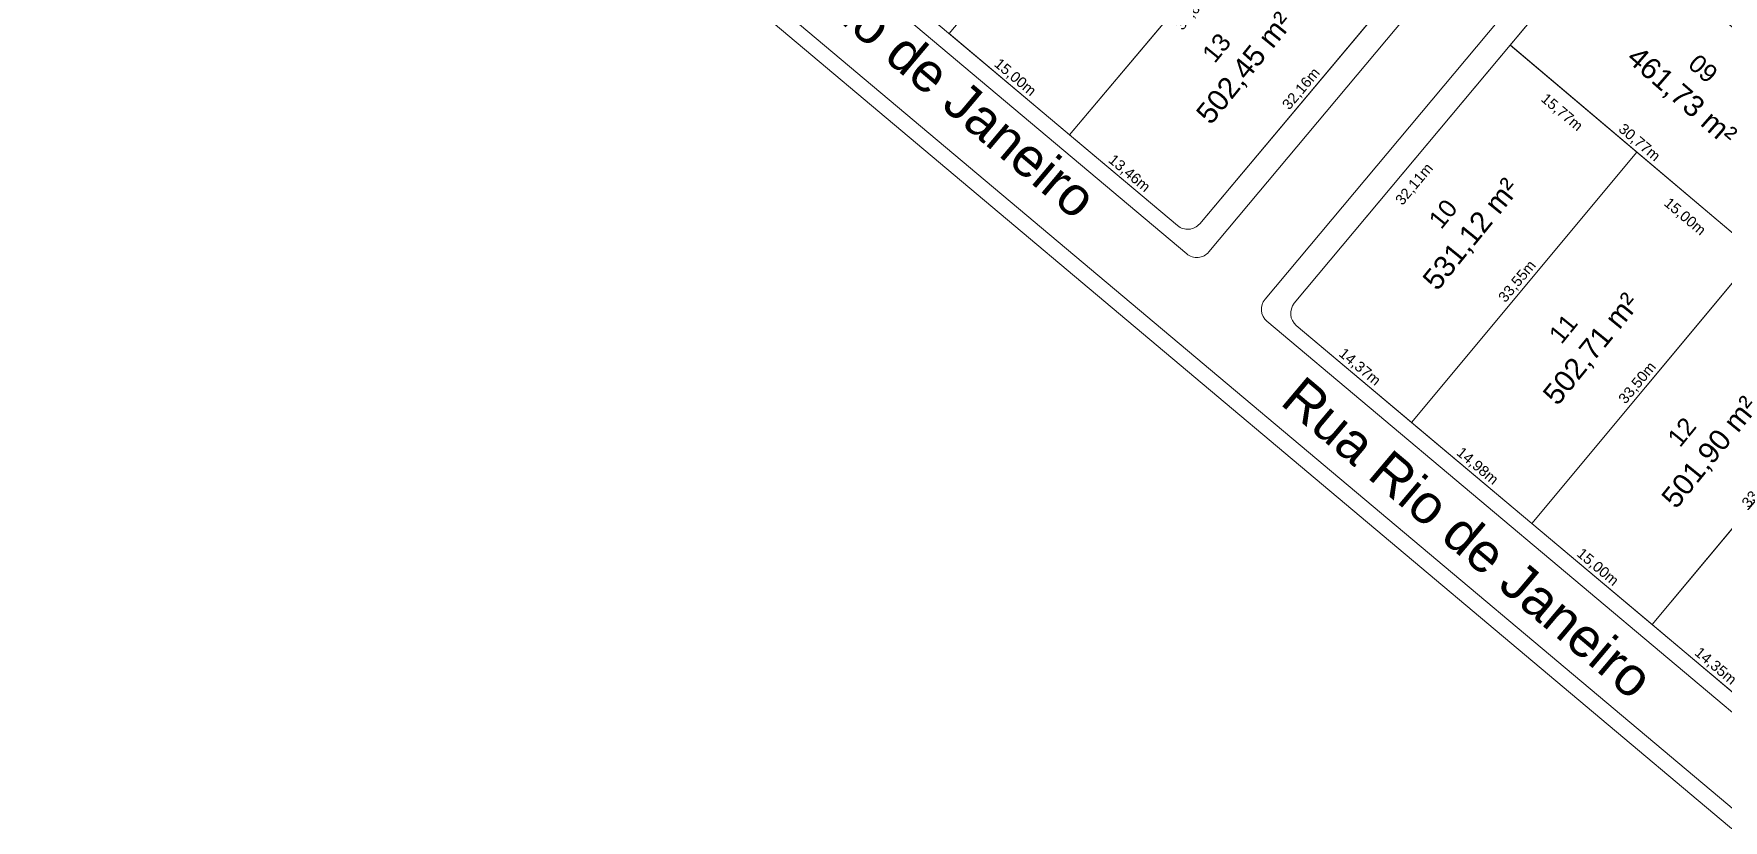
# Model space of a CAD drawing. Header units: metres. Extents: x 3808 to 8215, y 2374 to 6187.
# Drawn here: x 4615 to 4776.2, y 3088.4 to 3163.4 of the extents above; entities that cross this region are included whole.
import ezdxf

# ---------------------------------------------------------------- set-up
doc = ezdxf.new("R2010")
doc.units = ezdxf.units.M
for name, color, linetype in [('Areas Lotes', 1, 'Continuous'), ('Calçada', 8, 'Continuous'), ('COTAS', 7, 'Continuous'), ('Lote', 7, 'Continuous'), ('Nome das Ruas', 7, 'Continuous'), ('Nº Lote', 7, 'Continuous'), ('quadras', 7, 'Continuous')]:
    doc.layers.add(name, color=color, linetype=linetype)
doc.styles.add('Arial', font='arial.ttf')
doc.dimstyles.new('Copy(2) of ISO-25', dxfattribs={"dimtxt": 1, "dimasz": 2.5, "dimexe": 1.25, "dimexo": 0.625, "dimgap": 0.2, "dimtad": 1, "dimtoh": 1, "dimlfac": 1, "dimzin": 1, "dimtxsty": 'Arial', "dimblk": 'NONE', "dimcen": 0, "dimse1": 1, "dimse2": 1, "dimsd1": 1, "dimsd2": 1, "dimclrt": 256, "dimaunit": 1, "dimadec": 3, "dimazin": 0, "dimtfac": 1, "dimtmove": 0, "dimatfit": 3, "dimldrblk": 'NONE', "dimfxl": 1, "dimtolj": 1, "dimtzin": 0, "dimarcsym": 0})

# ---------------------------------------------------------------- blocks, each defined once
blk = doc.blocks.new('*D2949')
at = {"layer": 'Defpoints', "color": 0, "linetype": 'Continuous', "transparency": 16777216}
for p in [(4765.52, 3173.84), (4767.36, 3172.29), (4755.89, 3162.33)]:
    blk.add_point(p, dxfattribs=at)
at = {"layer": 'COTAS', "linetype": 'Continuous', "lineweight": 5, "transparency": 16777216, "insert": (4761.93, 3167.06), "char_height": 1, "attachment_point": 5, "rotation": 50.0511, "style": 'Arial'}
blk.add_mtext('\\A1;15,00m', dxfattribs=at)
blk = doc.blocks.new('_None')
blk = doc.blocks.new('*D2965')
at = {"layer": 'Defpoints', "color": 0, "linetype": 'Continuous', "transparency": 16777216}
for p in [(4755.89, 3162.33), (4779.38, 3142.44), (4779.38, 3142.44)]:
    blk.add_point(p, dxfattribs=at)
at = {"layer": 'COTAS', "linetype": 'Continuous', "lineweight": 5, "transparency": 16777216, "insert": (4768.15, 3153), "char_height": 1, "attachment_point": 5, "rotation": 319.741, "style": 'Arial'}
blk.add_mtext('\\A1;30,77m', dxfattribs=at)
blk = doc.blocks.new('*D2967')
at = {"layer": 'Defpoints', "color": 0, "linetype": 'Continuous', "transparency": 16777216}
for p in [(4755.89, 3162.33), (4767.93, 3152.14), (4766.26, 3150.17)]:
    blk.add_point(p, dxfattribs=at)
at = {"layer": 'COTAS', "linetype": 'Continuous', "lineweight": 5, "transparency": 16777216, "insert": (4760.76, 3155.88), "char_height": 1, "attachment_point": 5, "rotation": 319.741, "style": 'Arial'}
blk.add_mtext('\\A1;15,77m', dxfattribs=at)
blk = doc.blocks.new('*D2968')
at = {"layer": 'Defpoints', "color": 0, "linetype": 'Continuous', "transparency": 16777216}
for p in [(4767.93, 3152.14), (4779.38, 3142.44), (4777.71, 3140.48)]:
    blk.add_point(p, dxfattribs=at)
at = {"layer": 'COTAS', "linetype": 'Continuous', "lineweight": 5, "transparency": 16777216, "insert": (4772.5, 3145.93), "char_height": 1, "attachment_point": 5, "rotation": 319.741, "style": 'Arial'}
blk.add_mtext('\\A1;15,00m', dxfattribs=at)
blk = doc.blocks.new('*D2971')
at = {"layer": 'Defpoints', "color": 0, "linetype": 'Continuous', "transparency": 16777216}
for p in [(4765.52, 3173.84), (4788.98, 3153.97), (4788.98, 3153.97)]:
    blk.add_point(p, dxfattribs=at)
at = {"layer": 'COTAS', "linetype": 'Continuous', "lineweight": 5, "transparency": 16777216, "insert": (4777.76, 3164.51), "char_height": 1, "attachment_point": 5, "rotation": 319.741, "style": 'Arial'}
blk.add_mtext('\\A1;30,75m', dxfattribs=at)
blk = doc.blocks.new('*D6217')
at = {"layer": 'Defpoints', "color": 0, "linetype": 'Continuous', "transparency": 16777216}
for p in [(4735.53, 3179.55), (4737.26, 3178.09), (4713.83, 3153.78)]:
    blk.add_point(p, dxfattribs=at)
at = {"layer": 'COTAS', "linetype": 'Continuous', "lineweight": 5, "transparency": 16777216, "insert": (4725.8, 3165.72), "char_height": 1, "attachment_point": 5, "rotation": 49.9037, "style": 'Arial'}
blk.add_mtext('\\A1;33,69m', dxfattribs=at)
blk = doc.blocks.new('*D6218')
at = {"layer": 'Defpoints', "color": 0, "linetype": 'Continuous', "transparency": 16777216}
for p in [(4746.92, 3169.94), (4746.92, 3169.94), (4726.25, 3145.3)]:
    blk.add_point(p, dxfattribs=at)
at = {"layer": 'COTAS', "linetype": 'Continuous', "lineweight": 5, "transparency": 16777216, "insert": (4735.97, 3158.13), "char_height": 1, "attachment_point": 5, "rotation": 49.9981, "style": 'Arial'}
blk.add_mtext('\\A1;32,16m', dxfattribs=at)
blk = doc.blocks.new('*D6221')
at = {"layer": 'Defpoints', "color": 0, "linetype": 'Continuous', "transparency": 16777216}
for p in [(4702.35, 3163.43), (4713.83, 3153.78), (4713.83, 3153.78)]:
    blk.add_point(p, dxfattribs=at)
at = {"layer": 'COTAS', "linetype": 'Continuous', "lineweight": 5, "transparency": 16777216, "insert": (4708.61, 3159.22), "char_height": 1, "attachment_point": 5, "rotation": 319.9483, "style": 'Arial'}
blk.add_mtext('\\A1;15,00m', dxfattribs=at)
blk = doc.blocks.new('*D6222')
at = {"layer": 'Defpoints', "color": 0, "linetype": 'Continuous', "transparency": 16777216}
for p in [(4713.83, 3153.78), (4724.14, 3145.12), (4724.14, 3145.12)]:
    blk.add_point(p, dxfattribs=at)
at = {"layer": 'COTAS', "linetype": 'Continuous', "lineweight": 5, "transparency": 16777216, "insert": (4719.5, 3150.06), "char_height": 1, "attachment_point": 5, "rotation": 319.9483, "style": 'Arial'}
blk.add_mtext('\\A1;13,46m', dxfattribs=at)
blk = doc.blocks.new('*D6223')
at = {"layer": 'Defpoints', "color": 0, "linetype": 'Continuous', "transparency": 16777216}
for p in [(4767.93, 3152.14), (4767.93, 3152.14), (4746.46, 3126.35)]:
    blk.add_point(p, dxfattribs=at)
at = {"layer": 'Lote', "linetype": 'Continuous', "lineweight": 5, "transparency": 16777216, "insert": (4756.58, 3139.76), "char_height": 1, "attachment_point": 5, "rotation": 50.2167, "style": 'Arial'}
blk.add_mtext('\\A1;33,55m', dxfattribs=at)
blk = doc.blocks.new('*D6224')
at = {"layer": 'Defpoints', "color": 0, "linetype": 'Continuous', "transparency": 16777216}
for p in [(4779.38, 3142.44), (4779.38, 3142.44), (4757.93, 3116.71)]:
    blk.add_point(p, dxfattribs=at)
at = {"layer": 'Lote', "linetype": 'Continuous', "lineweight": 5, "transparency": 16777216, "insert": (4768.04, 3130.08), "char_height": 1, "attachment_point": 5, "rotation": 50.1813, "style": 'Arial'}
blk.add_mtext('\\A1;33,50m', dxfattribs=at)
blk = doc.blocks.new('*D6225')
at = {"layer": 'Defpoints', "color": 0, "linetype": 'Continuous', "transparency": 16777216}
for p in [(4790.82, 3132.75), (4791.13, 3132.5), (4769.41, 3107.06)]:
    blk.add_point(p, dxfattribs=at)
at = {"layer": 'Lote', "linetype": 'Continuous', "lineweight": 5, "transparency": 16777216, "insert": (4779.8, 3120.16), "char_height": 1, "attachment_point": 5, "rotation": 50.1814, "style": 'Arial'}
blk.add_mtext('\\A1;33,45m', dxfattribs=at)
blk = doc.blocks.new('*D6227')
at = {"layer": 'Defpoints', "color": 0, "linetype": 'Continuous', "transparency": 16777216}
for p in [(4755.89, 3162.33), (4757.69, 3160.83), (4735.28, 3137.71)]:
    blk.add_point(p, dxfattribs=at)
at = {"layer": 'Lote', "linetype": 'Continuous', "lineweight": 5, "transparency": 16777216, "insert": (4746.76, 3149.03), "char_height": 1, "attachment_point": 5, "rotation": 50.0582, "style": 'Arial'}
blk.add_mtext('\\A1;32,11m', dxfattribs=at)
blk = doc.blocks.new('*D6228')
at = {"layer": 'Defpoints', "color": 0, "linetype": 'Continuous', "transparency": 16777216}
for p in [(4735.46, 3135.6), (4746.46, 3126.35), (4746.46, 3126.35)]:
    blk.add_point(p, dxfattribs=at)
at = {"layer": 'Lote', "linetype": 'Continuous', "lineweight": 5, "transparency": 16777216, "insert": (4741.48, 3131.59), "char_height": 1, "attachment_point": 5, "rotation": 319.9483, "style": 'Arial'}
blk.add_mtext('\\A1;14,37m', dxfattribs=at)
blk = doc.blocks.new('*D6229')
at = {"layer": 'Defpoints', "color": 0, "linetype": 'Continuous', "transparency": 16777216}
for p in [(4746.46, 3126.35), (4757.93, 3116.71), (4757.93, 3116.71)]:
    blk.add_point(p, dxfattribs=at)
at = {"layer": 'Lote', "linetype": 'Continuous', "lineweight": 5, "transparency": 16777216, "insert": (4752.71, 3122.14), "char_height": 1, "attachment_point": 5, "rotation": 319.9483, "style": 'Arial'}
blk.add_mtext('\\A1;14,98m', dxfattribs=at)
blk = doc.blocks.new('*D6230')
at = {"layer": 'Defpoints', "color": 0, "linetype": 'Continuous', "transparency": 16777216}
for p in [(4757.93, 3116.71), (4769.41, 3107.06), (4769.41, 3107.06)]:
    blk.add_point(p, dxfattribs=at)
at = {"layer": 'Lote', "linetype": 'Continuous', "lineweight": 5, "transparency": 16777216, "insert": (4764.18, 3112.5), "char_height": 1, "attachment_point": 5, "rotation": 319.9483, "style": 'Arial'}
blk.add_mtext('\\A1;15,00m', dxfattribs=at)
blk = doc.blocks.new('*D6231')
at = {"layer": 'Defpoints', "color": 0, "linetype": 'Continuous', "transparency": 16777216}
for p in [(4769.41, 3107.06), (4780.39, 3097.83), (4780.39, 3097.83)]:
    blk.add_point(p, dxfattribs=at)
at = {"layer": 'Lote', "linetype": 'Continuous', "lineweight": 5, "transparency": 16777216, "insert": (4775.42, 3103.06), "char_height": 1, "attachment_point": 5, "rotation": 319.9483, "style": 'Arial'}
blk.add_mtext('\\A1;14,35m', dxfattribs=at)

msp = doc.modelspace()

# ---------------------------------------------------------------- linework, layer by layer
at = {"layer": 'Calçada', "linetype": 'Continuous', "lineweight": 5}
for p, q in [((5122.971, 2798.737), (4625.605, 3216.842)), ((4725.008, 3142.424), (4678.067, 3181.885))]:
    msp.add_line(p, q, dxfattribs=at)
at = {"layer": 'Calçada', "linetype": 'Continuous', "lineweight": 5, "flags": 128}
for points in [[(4677.886, 3184.001), (4767.41, 3289.982, -0.4128853), (4769.519, 3290.164), (4816.105, 3251.173, -0.4143322), (4816.292, 3249.06), (4727.123, 3142.609)], [(4732.478, 3138.101), (4821.661, 3244.568, -0.4140949), (4823.773, 3244.755), (4872.311, 3204.13, -0.4134016), (4872.502, 3202.02), (4783.569, 3095.165, -0.4156568), (4781.451, 3094.976), (4732.662, 3135.99)]]:
    msp.add_lwpolyline(points, format="xyb", dxfattribs=at)
at = {"layer": 'Calçada', "linetype": 'Continuous', "lineweight": 5}
for centre, start, end in [((4725.101, 3146.265), 229.94832, 319.99813), ((4725.973, 3143.573), 229.94832, 320.04841), ((4733.628, 3137.138), 140.04841, 229.94832)]:
    msp.add_arc(centre, 1.5, start, end, dxfattribs=at)
at = {"layer": 'Lote', "linetype": 'Continuous', "lineweight": 5}
for p, q in [((5242.014, 2696.705), (4615.037, 3223.766)), ((4713.831, 3153.779), (4735.53, 3179.55)), ((4806.303, 3174.759), (4757.933, 3116.706)), ((4755.893, 3162.33), (4802.876, 3122.543)), ((4746.459, 3126.351), (4767.93, 3152.136)), ((4769.407, 3107.06), (4790.824, 3132.749))]:
    msp.add_line(p, q, dxfattribs=at)
at = {"layer": 'Lote', "linetype": 'Continuous', "lineweight": 5, "flags": 128}
for points in [[(4702.35, 3163.431), (4713.831, 3153.779), (4735.53, 3179.55), (4724.066, 3189.225)], [(4779.377, 3142.443), (4788.979, 3153.967), (4765.498, 3173.852), (4755.876, 3162.344)], [(4746.459, 3126.351), (4757.933, 3116.706), (4779.377, 3142.443), (4767.93, 3152.136)], [(4757.933, 3116.706), (4769.407, 3107.06), (4790.824, 3132.749), (4779.377, 3142.443)]]:
    msp.add_lwpolyline(points, close=True, dxfattribs=at)
for points in [[(4713.831, 3153.779), (4724.136, 3145.117, 0.4144682), (4726.25, 3145.301), (4746.922, 3169.936), (4735.53, 3179.55)], [(4767.93, 3152.136), (4755.876, 3162.344), (4735.275, 3137.707, 0.4134451), (4735.461, 3135.597), (4746.459, 3126.351)], [(4769.407, 3107.06), (4780.392, 3097.826, 0.4159989), (4782.512, 3098.016), (4802.876, 3122.543), (4790.824, 3132.749)]]:
    msp.add_lwpolyline(points, format="xyb", close=True, dxfattribs=at)
at = {"layer": 'Lote', "linetype": 'Continuous', "lineweight": 5}
msp.add_arc((4736.426, 3136.745), 1.5, 140.09869, 229.94832, dxfattribs=at)
at = {"layer": 'quadras', "linetype": 'Continuous', "lineweight": 5}
for p, q in [((4726.25, 3145.301), (4812.692, 3248.312)), ((4821.438, 3240.752), (4735.275, 3137.707)), ((4724.136, 3145.117), (4680.566, 3181.744)), ((4780.392, 3097.826), (4735.461, 3135.597))]:
    msp.add_line(p, q, dxfattribs=at)
for centre, start, end in [((4725.101, 3146.265), 229.94832, 319.99813), ((4736.426, 3136.745), 140.09869, 229.94832)]:
    msp.add_arc(centre, 1.5, start, end, dxfattribs=at)

# ---------------------------------------------------------------- texts
at = {"layer": 'Areas Lotes', "color": 1, "lineweight": 5, "style": 'Arial'}
for s, rotation, p in [('502,45 m²', 50.94257, (4727.306, 3154.639)), ('461,73 m²', 318.90341, (4766.853, 3160.906)), ('531,12 m²', 50.94257, (4748.91, 3138.799)), ('502,71 m²', 50.94257, (4760.381, 3127.847)), ('501,90 m²', 50.94257, (4771.691, 3117.996))]:
    msp.add_text(s, height=2.0071, rotation=rotation, dxfattribs=at).set_placement(p)
at = {"layer": 'Nome das Ruas', "lineweight": 5, "style": 'Arial'}
for p in [(4680.726, 3173.95, 190.804), (4733.804, 3128.147, 190.804)]:
    msp.add_text('Rua Rio de Janeiro', height=3.68425, rotation=319.85002, dxfattribs=at).set_placement(p)
at = {"layer": 'Nº Lote', "lineweight": 5, "style": 'Arial'}
for s, rotation, p in [('13', 50.94257, (4727.677, 3160.514, 1.156)), ('09', 318.90341, (4772.711, 3160.326, 1.156)), ('10', 50.94257, (4749.281, 3144.674, 1.156)), ('11', 50.94257, (4760.751, 3133.722, 1.156)), ('12', 50.94257, (4772.061, 3123.871, 1.156))]:
    msp.add_text(s, height=1.706, rotation=rotation, dxfattribs=at).set_placement(p)

# ---------------------------------------------------------------- dimensions: what is measured, and where the dimension line sits
at = {"layer": 'COTAS', "linetype": 'Continuous', "lineweight": 5}
for p1, p2, distance, picture, middle in [((4713.831, 3153.779), (4735.53, 3179.55), -2.262, '*D6217', (4725.798, 3165.724)), ((4765.516, 3173.837), (4788.979, 3153.967), 0, '*D2971', (4777.765, 3164.513)), ((4726.25, 3145.301), (4746.922, 3169.936), 0, '*D6218', (4735.973, 3158.133)), ((4755.893, 3162.33), (4779.377, 3142.443), 0, '*D2965', (4768.153, 3152.997)), ((4755.893, 3162.33), (4767.93, 3152.136), -2.578, '*D2967', (4760.763, 3155.877))]:
    dim = msp.add_aligned_dim(p1=p1, p2=p2, distance=distance, dimstyle='Copy(2) of ISO-25', override={"dimpost": 'm'}, dxfattribs=at)
    dim.commit()
    dim.dimension.update_dxf_attribs({"geometry": picture, "text_midpoint": middle})
for base, p1, p2, angle, picture, middle in [((4767.36, 3172.292), (4755.893, 3162.33), (4765.516, 3173.837), 230.05113, '*D2949', (4761.931, 3167.056)), ((4713.831, 3153.779), (4702.351, 3163.43), (4713.831, 3153.779), 139.94832, '*D6221', (4708.606, 3159.218)), ((4724.136, 3145.117), (4713.831, 3153.779), (4724.136, 3145.117), 139.94832, '*D6222', (4719.499, 3150.061)), ((4777.711, 3140.475), (4767.93, 3152.136), (4779.377, 3142.443), 139.74098, '*D2968', (4772.505, 3145.933))]:
    dim = msp.add_linear_dim(base=base, p1=p1, p2=p2, angle=angle, dimstyle='Copy(2) of ISO-25', override={"dimpost": 'm', "dimtmove": 1}, dxfattribs=at)
    dim.commit()
    dim.dimension.update_dxf_attribs({"geometry": picture, "text_midpoint": middle})
at = {"layer": 'Lote', "linetype": 'Continuous', "lineweight": 5}
for p1, p2, distance, picture, middle in [((4735.2754, 3137.7071), (4755.8934, 3162.3296), -2.3397, '*D6227', (4746.7642, 3149.0304)), ((4746.459, 3126.351), (4767.93, 3152.136), 0, '*D6223', (4756.579, 3139.756)), ((4757.933, 3116.706), (4779.385, 3142.436), 0, '*D6224', (4768.044, 3130.084)), ((4735.461, 3135.597), (4746.459, 3126.351), 0, '*D6228', (4741.475, 3131.587)), ((4769.407, 3107.06), (4790.824, 3132.749), -0.397, '*D6225', (4779.805, 3120.164))]:
    dim = msp.add_aligned_dim(p1=p1, p2=p2, distance=distance, dimstyle='Copy(2) of ISO-25', override={"dimpost": 'm'}, dxfattribs=at)
    dim.commit()
    dim.dimension.update_dxf_attribs({"geometry": picture, "text_midpoint": middle})
for base, p1, p2, picture, middle in [((4757.927, 3116.711), (4746.459, 3126.351), (4757.927, 3116.711), '*D6229', (4752.708, 3122.144)), ((4769.407, 3107.06), (4757.927, 3116.711), (4769.407, 3107.06), '*D6230', (4764.182, 3112.499)), ((4780.392, 3097.826), (4769.407, 3107.06), (4780.392, 3097.826), '*D6231', (4775.415, 3103.056))]:
    dim = msp.add_linear_dim(base=base, p1=p1, p2=p2, angle=139.94832, dimstyle='Copy(2) of ISO-25', override={"dimpost": 'm', "dimtmove": 1}, dxfattribs=at)
    dim.commit()
    dim.dimension.update_dxf_attribs({"geometry": picture, "text_midpoint": middle})

doc.saveas('drawing.dxf')
